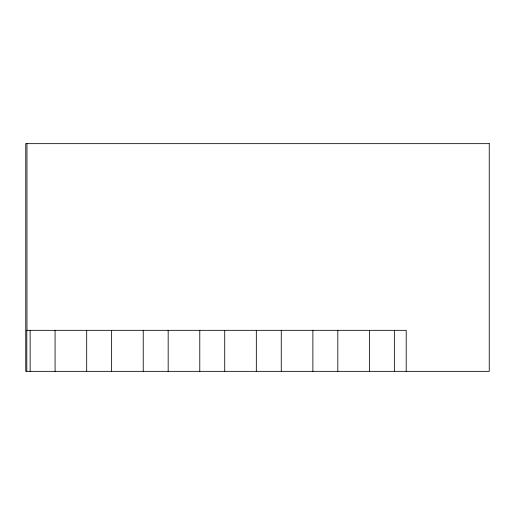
<?xml version="1.0" encoding="UTF-8"?>
<svg xmlns="http://www.w3.org/2000/svg" width="515" height="515" viewBox="0 0 515 515"><rect width="100%" height="100%" fill="white"/><g stroke="black" fill="none" stroke-linecap="round" stroke-linejoin="round"><path stroke-width="0.77" d="M406.2 371.347L406.2 330.327L26.793 330.327L26.793 371.347M394.361 330.327L394.361 371.347M369.422 330.327L369.422 371.347M337.814 330.327L337.814 371.347M312.875 330.327L312.875 371.347M281.267 330.327L281.267 371.347M256.328 330.327L256.328 371.347M224.72 330.327L224.72 371.347M199.781 330.327L199.781 371.347M168.173 330.327L168.173 371.347M143.234 330.327L143.234 371.347M111.626 330.327L111.626 371.347M86.687 330.327L86.687 371.347M55.079 330.327L55.079 371.347M30.14 330.327L30.14 371.347M26.973 143.653L26.973 330.327M489.25 143.653L25.75 143.653L25.75 371.347L489.25 371.347L489.25 143.653"/></g></svg>
